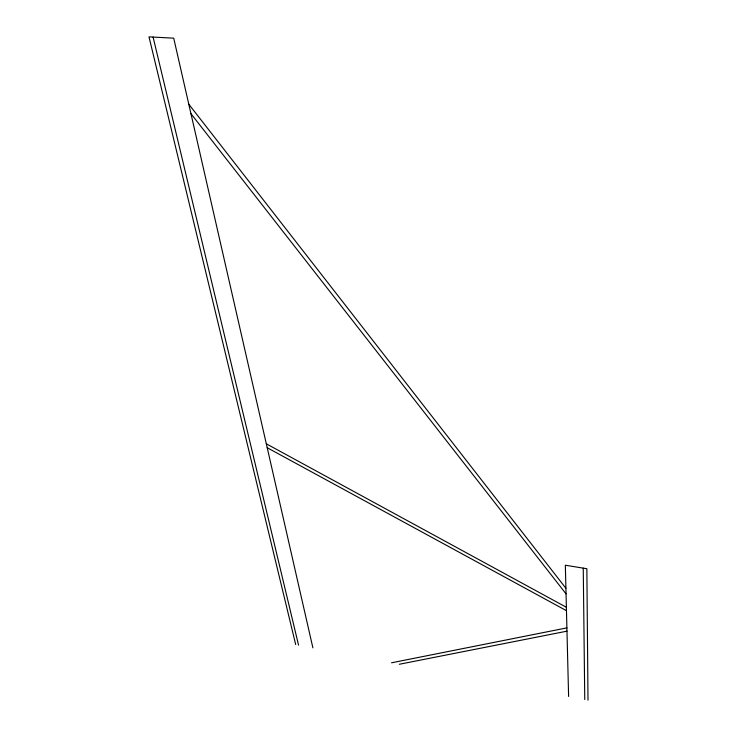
<?xml version="1.0" encoding="UTF-8"?>
<svg xmlns="http://www.w3.org/2000/svg" width="737" height="737" viewBox="0 0 737 737"><rect width="100%" height="100%" fill="white"/><g stroke="black" fill="none" stroke-linecap="round" stroke-linejoin="round"><path stroke-width="1.11" d="M391.55 662.793L566.891 627.878M399.307 664.267L566.974 631.167M266.315 443.803L566.385 607.288M267.209 447.718L566.467 610.687M190.957 113.691L566.053 593.875M188.783 104.193L565.915 588.292M295.694 644.571L148.994 36.85L173.711 38.167L312.893 647.841M153.093 37.071L298.549 645.115M568.605 696.456L565.334 565.233L586.855 568.715L588.006 700.15M583.253 568.135L584.763 699.533"/></g></svg>
